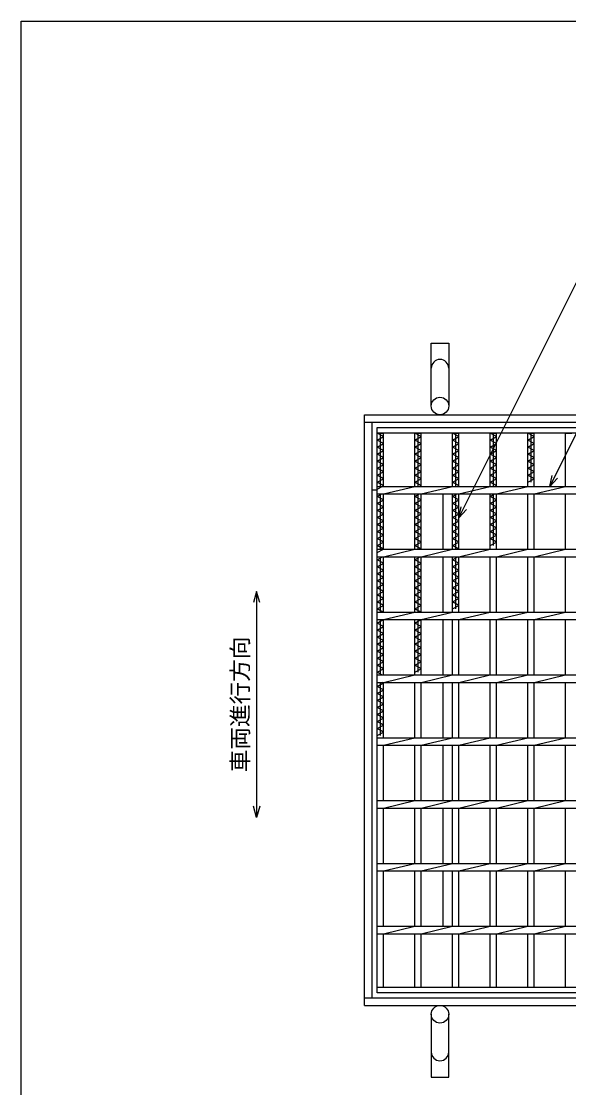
# Model space of a CAD drawing. Units: millimetres, scale not verified. Extents: x -1092 to 1039, y -770 to 632.
# Drawn here: x -1037 to -601, y -216 to 632 of the extents above; entities that cross this region are included whole.
import ezdxf
from ezdxf.enums import TextEntityAlignment as Align

# ---------------------------------------------------------------- set-up
doc = ezdxf.new("R2010")
doc.units = ezdxf.units.MM
doc.header["$LTSCALE"] = 6
for name, color, linetype, lineweight in [('0_2', 150, 'Continuous', 25), ('16', 3, 'Continuous', 25), ('19', 6, 'Continuous', 25), ('22', 4, 'Continuous', 25)]:
    doc.layers.add(name, color=color, linetype=linetype, lineweight=lineweight)
doc.styles.add('ベクトル', font='')
doc.styles.get('ベクトル').set_extended_font_data('ベクトル')

msp = doc.modelspace()

# ---------------------------------------------------------------- linework, layer by layer
at = {"layer": '0_2'}
for p, q in [((-1037.4, -687.9), (-1037.4, 632.1)), ((-1037.4, 632.1), (1038.6, 632.1))]:
    msp.add_line(p, q, dxfattribs=at)
at = {"layer": '16'}
for p, q in [((-753.971, 309.034), (-298.971, 309.034)), ((-753.971, 304.534), (-753.971, 309.034)), ((-298.971, 304.534), (-753.971, 304.534)), ((-753.971, -136.466), (-753.971, 304.534)), ((-753.971, 304.534), (-748.971, 304.534)), ((-748.971, 301.734), (-753.971, 304.534)), ((-753.971, 298.934), (-748.971, 301.734)), ((-748.971, 296.134), (-753.971, 298.934)), ((-751.471, 262.034), (-751.471, 304.534)), ((-748.971, 262.034), (-748.971, 304.534)), ((-723.971, 262.034), (-723.971, 304.534)), ((-723.971, 304.534), (-718.971, 304.534)), ((-718.971, 301.734), (-723.971, 304.534)), ((-723.971, 298.934), (-718.971, 301.734)), ((-718.971, 296.134), (-723.971, 298.934)), ((-721.471, 262.034), (-721.471, 304.534)), ((-718.971, 262.034), (-718.971, 304.534)), ((-693.971, 262.034), (-693.971, 304.534)), ((-693.971, 304.534), (-688.971, 304.534)), ((-688.971, 301.734), (-693.971, 304.534)), ((-693.971, 298.934), (-688.971, 301.734)), ((-688.971, 296.134), (-693.971, 298.934)), ((-691.471, 262.034), (-691.471, 304.534)), ((-688.971, 262.034), (-688.971, 304.534)), ((-663.971, 262.034), (-663.971, 304.534)), ((-663.971, 304.534), (-658.971, 304.534)), ((-658.971, 301.734), (-663.971, 304.534)), ((-663.971, 298.934), (-658.971, 301.734)), ((-658.971, 296.134), (-663.971, 298.934)), ((-661.471, 262.034), (-661.471, 304.534)), ((-658.971, 262.034), (-658.971, 304.534)), ((-633.971, 262.034), (-633.971, 304.534)), ((-633.971, 304.534), (-628.971, 304.534)), ((-628.971, 301.734), (-633.971, 304.534)), ((-633.971, 298.934), (-628.971, 301.734)), ((-628.971, 296.134), (-633.971, 298.934)), ((-631.471, 265.334), (-631.471, 304.534)), ((-628.971, 262.034), (-628.971, 304.534)), ((-603.971, 262.034), (-603.971, 304.534)), ((-603.971, 304.534), (-598.971, 304.534)), ((-753.971, 293.334), (-748.971, 296.134)), ((-748.971, 290.534), (-753.971, 293.334)), ((-753.971, 287.734), (-748.971, 290.534)), ((-723.971, 293.334), (-718.971, 296.134)), ((-718.971, 290.534), (-723.971, 293.334)), ((-723.971, 287.734), (-718.971, 290.534)), ((-693.971, 293.334), (-688.971, 296.134)), ((-688.971, 290.534), (-693.971, 293.334)), ((-693.971, 287.734), (-688.971, 290.534)), ((-663.971, 293.334), (-658.971, 296.134)), ((-658.971, 290.534), (-663.971, 293.334)), ((-663.971, 287.734), (-658.971, 290.534)), ((-633.971, 293.334), (-628.971, 296.134)), ((-628.971, 290.534), (-633.971, 293.334)), ((-633.971, 287.734), (-628.971, 290.534)), ((-748.971, 284.934), (-753.971, 287.734)), ((-753.971, 282.134), (-748.971, 284.934)), ((-748.971, 279.334), (-753.971, 282.134)), ((-718.971, 284.934), (-723.971, 287.734)), ((-723.971, 282.134), (-718.971, 284.934)), ((-718.971, 279.334), (-723.971, 282.134)), ((-688.971, 284.934), (-693.971, 287.734)), ((-693.971, 282.134), (-688.971, 284.934)), ((-688.971, 279.334), (-693.971, 282.134)), ((-658.971, 284.934), (-663.971, 287.734)), ((-663.971, 282.134), (-658.971, 284.934)), ((-658.971, 279.334), (-663.971, 282.134)), ((-628.971, 284.934), (-633.971, 287.734)), ((-633.971, 282.134), (-628.971, 284.934)), ((-628.971, 279.334), (-633.971, 282.134)), ((-753.971, 276.534), (-748.971, 279.334)), ((-748.971, 273.734), (-753.971, 276.534)), ((-753.971, 270.934), (-748.971, 273.734)), ((-723.971, 276.534), (-718.971, 279.334)), ((-718.971, 273.734), (-723.971, 276.534)), ((-723.971, 270.934), (-718.971, 273.734)), ((-693.971, 276.534), (-688.971, 279.334)), ((-688.971, 273.734), (-693.971, 276.534)), ((-693.971, 270.934), (-688.971, 273.734)), ((-663.971, 276.534), (-658.971, 279.334)), ((-658.971, 273.734), (-663.971, 276.534)), ((-663.971, 270.934), (-658.971, 273.734)), ((-633.971, 276.534), (-628.971, 279.334)), ((-628.971, 273.734), (-633.971, 276.534)), ((-633.971, 270.934), (-628.971, 273.734)), ((-748.971, 268.134), (-753.971, 270.934)), ((-753.971, 265.334), (-748.971, 268.134)), ((-748.971, 262.534), (-753.971, 265.334)), ((-718.971, 268.134), (-723.971, 270.934)), ((-723.971, 265.334), (-718.971, 268.134)), ((-718.971, 262.534), (-723.971, 265.334)), ((-688.971, 268.134), (-693.971, 270.934)), ((-693.971, 265.334), (-688.971, 268.134)), ((-688.971, 262.534), (-693.971, 265.334)), ((-658.971, 268.134), (-663.971, 270.934)), ((-663.971, 265.334), (-658.971, 268.134)), ((-658.971, 262.534), (-663.971, 265.334)), ((-628.971, 268.134), (-633.971, 270.934)), ((-633.971, 265.334), (-628.971, 268.134)), ((-753.971, 259.734), (-748.971, 262.534)), ((-753.971, 262.034), (-298.971, 262.034)), ((-753.971, 256.034), (-753.971, 262.034)), ((-753.971, 256.034), (-298.971, 256.034)), ((-753.971, 254.134), (-750.578, 256.034)), ((-751.471, 212.034), (-751.471, 256.034)), ((-748.971, 256.034), (-723.971, 262.034)), ((-748.971, 212.034), (-748.971, 256.034)), ((-723.971, 212.034), (-723.971, 256.034)), ((-723.971, 254.134), (-720.578, 256.034)), ((-721.471, 212.034), (-721.471, 256.034)), ((-719.864, 262.034), (-718.971, 262.534)), ((-718.971, 256.034), (-693.971, 262.034)), ((-718.971, 212.034), (-718.971, 256.034)), ((-693.971, 212.034), (-693.971, 256.034)), ((-693.971, 254.134), (-690.578, 256.034)), ((-691.471, 212.034), (-691.471, 256.034)), ((-689.864, 262.034), (-688.971, 262.534)), ((-688.971, 256.034), (-663.971, 262.034)), ((-688.971, 212.034), (-688.971, 256.034)), ((-663.971, 212.034), (-663.971, 256.034)), ((-663.971, 254.134), (-660.578, 256.034)), ((-661.471, 214.934), (-661.471, 256.034)), ((-659.864, 262.034), (-658.971, 262.534)), ((-658.971, 256.034), (-633.971, 262.034)), ((-658.971, 212.034), (-658.971, 256.034)), ((-633.971, 212.034), (-633.971, 256.034)), ((-628.971, 256.034), (-603.971, 262.034)), ((-628.971, 212.034), (-628.971, 256.034)), ((-603.971, 212.034), (-603.971, 256.034)), ((-748.971, 251.334), (-753.971, 254.134)), ((-753.971, 248.534), (-748.971, 251.334)), ((-748.971, 245.734), (-753.971, 248.534)), ((-718.971, 251.334), (-723.971, 254.134)), ((-723.971, 248.534), (-718.971, 251.334)), ((-718.971, 245.734), (-723.971, 248.534)), ((-688.971, 251.334), (-693.971, 254.134)), ((-693.971, 248.534), (-688.971, 251.334)), ((-688.971, 245.734), (-693.971, 248.534)), ((-658.971, 251.334), (-663.971, 254.134)), ((-663.971, 248.534), (-658.971, 251.334)), ((-658.971, 245.734), (-663.971, 248.534)), ((-753.971, 242.934), (-748.971, 245.734)), ((-748.971, 240.134), (-753.971, 242.934)), ((-753.971, 237.334), (-748.971, 240.134)), ((-723.971, 242.934), (-718.971, 245.734)), ((-718.971, 240.134), (-723.971, 242.934)), ((-723.971, 237.334), (-718.971, 240.134)), ((-693.971, 242.934), (-688.971, 245.734)), ((-688.971, 240.134), (-693.971, 242.934)), ((-693.971, 237.334), (-688.971, 240.134)), ((-663.971, 242.934), (-658.971, 245.734)), ((-658.971, 240.134), (-663.971, 242.934)), ((-663.971, 237.334), (-658.971, 240.134)), ((-748.971, 234.534), (-753.971, 237.334)), ((-753.971, 231.734), (-748.971, 234.534)), ((-748.971, 228.934), (-753.971, 231.734)), ((-718.971, 234.534), (-723.971, 237.334)), ((-723.971, 231.734), (-718.971, 234.534)), ((-718.971, 228.934), (-723.971, 231.734)), ((-688.971, 234.534), (-693.971, 237.334)), ((-693.971, 231.734), (-688.971, 234.534)), ((-688.971, 228.934), (-693.971, 231.734)), ((-658.971, 234.534), (-663.971, 237.334)), ((-663.971, 231.734), (-658.971, 234.534)), ((-658.971, 228.934), (-663.971, 231.734)), ((-753.971, 226.134), (-748.971, 228.934)), ((-748.971, 223.334), (-753.971, 226.134)), ((-753.971, 220.534), (-748.971, 223.334)), ((-723.971, 226.134), (-718.971, 228.934)), ((-718.971, 223.334), (-723.971, 226.134)), ((-723.971, 220.534), (-718.971, 223.334)), ((-693.971, 226.134), (-688.971, 228.934)), ((-688.971, 223.334), (-693.971, 226.134)), ((-693.971, 220.534), (-688.971, 223.334)), ((-663.971, 226.134), (-658.971, 228.934)), ((-658.971, 223.334), (-663.971, 226.134)), ((-663.971, 220.534), (-658.971, 223.334)), ((-748.971, 217.734), (-753.971, 220.534)), ((-753.971, 214.934), (-748.971, 217.734)), ((-748.971, 212.134), (-753.971, 214.934)), ((-753.971, 209.334), (-748.971, 212.134)), ((-718.971, 217.734), (-723.971, 220.534)), ((-723.971, 214.934), (-718.971, 217.734)), ((-718.971, 212.134), (-723.971, 214.934)), ((-719.15, 212.034), (-718.971, 212.134)), ((-688.971, 217.734), (-693.971, 220.534)), ((-693.971, 214.934), (-688.971, 217.734)), ((-688.971, 212.134), (-693.971, 214.934)), ((-689.15, 212.034), (-688.971, 212.134)), ((-658.971, 217.734), (-663.971, 220.534)), ((-663.971, 214.934), (-658.971, 217.734)), ((-753.971, 212.034), (-298.971, 212.034)), ((-753.971, 206.034), (-753.971, 212.034)), ((-753.971, 206.034), (-298.971, 206.034)), ((-753.971, 203.734), (-749.864, 206.034)), ((-748.971, 200.934), (-753.971, 203.734)), ((-751.471, 162.034), (-751.471, 206.034)), ((-748.971, 206.034), (-723.971, 212.034)), ((-748.971, 162.034), (-748.971, 206.034)), ((-723.971, 162.034), (-723.971, 206.034)), ((-723.971, 203.734), (-719.864, 206.034)), ((-718.971, 200.934), (-723.971, 203.734)), ((-721.471, 162.034), (-721.471, 206.034)), ((-718.971, 206.034), (-693.971, 212.034)), ((-718.971, 162.034), (-718.971, 206.034)), ((-693.971, 162.034), (-693.971, 206.034)), ((-693.971, 203.734), (-689.864, 206.034)), ((-688.971, 200.934), (-693.971, 203.734)), ((-691.471, 164.534), (-691.471, 206.034)), ((-688.971, 206.034), (-663.971, 212.034)), ((-688.971, 162.034), (-688.971, 206.034)), ((-663.971, 162.034), (-663.971, 206.034)), ((-658.971, 206.034), (-633.971, 212.034)), ((-658.971, 162.034), (-658.971, 206.034)), ((-633.971, 162.034), (-633.971, 206.034)), ((-628.971, 206.034), (-603.971, 212.034)), ((-628.971, 162.034), (-628.971, 206.034)), ((-603.971, 162.034), (-603.971, 206.034)), ((-753.971, 198.134), (-748.971, 200.934)), ((-748.971, 195.334), (-753.971, 198.134)), ((-753.971, 192.534), (-748.971, 195.334)), ((-723.971, 198.134), (-718.971, 200.934)), ((-718.971, 195.334), (-723.971, 198.134)), ((-723.971, 192.534), (-718.971, 195.334)), ((-693.971, 198.134), (-688.971, 200.934)), ((-688.971, 195.334), (-693.971, 198.134)), ((-693.971, 192.534), (-688.971, 195.334)), ((-748.971, 189.734), (-753.971, 192.534)), ((-753.971, 186.934), (-748.971, 189.734)), ((-748.971, 184.134), (-753.971, 186.934)), ((-718.971, 189.734), (-723.971, 192.534)), ((-723.971, 186.934), (-718.971, 189.734)), ((-718.971, 184.134), (-723.971, 186.934)), ((-688.971, 189.734), (-693.971, 192.534)), ((-693.971, 186.934), (-688.971, 189.734)), ((-688.971, 184.134), (-693.971, 186.934)), ((-753.971, 181.334), (-748.971, 184.134)), ((-748.971, 178.534), (-753.971, 181.334)), ((-753.971, 175.734), (-748.971, 178.534)), ((-723.971, 181.334), (-718.971, 184.134)), ((-718.971, 178.534), (-723.971, 181.334)), ((-723.971, 175.734), (-718.971, 178.534)), ((-693.971, 181.334), (-688.971, 184.134)), ((-688.971, 178.534), (-693.971, 181.334)), ((-693.971, 175.734), (-688.971, 178.534)), ((-748.971, 172.934), (-753.971, 175.734)), ((-753.971, 170.134), (-748.971, 172.934)), ((-748.971, 167.334), (-753.971, 170.134)), ((-718.971, 172.934), (-723.971, 175.734)), ((-723.971, 170.134), (-718.971, 172.934)), ((-718.971, 167.334), (-723.971, 170.134)), ((-688.971, 172.934), (-693.971, 175.734)), ((-693.971, 170.134), (-688.971, 172.934)), ((-688.971, 167.334), (-693.971, 170.134)), ((-753.971, 164.534), (-748.971, 167.334)), ((-749.507, 162.034), (-753.971, 164.534)), ((-753.971, 162.034), (-298.971, 162.034)), ((-753.971, 156.034), (-753.971, 162.034)), ((-748.971, 156.034), (-723.971, 162.034)), ((-723.971, 164.534), (-718.971, 167.334)), ((-719.507, 162.034), (-723.971, 164.534)), ((-718.971, 156.034), (-693.971, 162.034)), ((-693.971, 164.534), (-688.971, 167.334)), ((-688.971, 156.034), (-663.971, 162.034)), ((-658.971, 156.034), (-633.971, 162.034)), ((-628.971, 156.034), (-603.971, 162.034)), ((-753.971, 156.034), (-298.971, 156.034)), ((-753.971, 153.334), (-749.15, 156.034)), ((-748.971, 150.534), (-753.971, 153.334)), ((-751.471, 112.034), (-751.471, 156.034)), ((-748.971, 112.034), (-748.971, 156.034)), ((-723.971, 112.034), (-723.971, 156.034)), ((-723.971, 153.334), (-719.15, 156.034)), ((-718.971, 150.534), (-723.971, 153.334)), ((-721.471, 114.134), (-721.471, 156.034)), ((-718.971, 112.034), (-718.971, 156.034)), ((-693.971, 112.034), (-693.971, 156.034)), ((-688.971, 112.034), (-688.971, 156.034)), ((-663.971, 112.034), (-663.971, 156.034)), ((-658.971, 112.034), (-658.971, 156.034)), ((-633.971, 112.034), (-633.971, 156.034)), ((-628.971, 112.034), (-628.971, 156.034)), ((-603.971, 112.034), (-603.971, 156.034)), ((-753.971, 147.734), (-748.971, 150.534)), ((-748.971, 144.934), (-753.971, 147.734)), ((-753.971, 142.134), (-748.971, 144.934)), ((-723.971, 147.734), (-718.971, 150.534)), ((-718.971, 144.934), (-723.971, 147.734)), ((-723.971, 142.134), (-718.971, 144.934)), ((-748.971, 139.334), (-753.971, 142.134)), ((-753.971, 136.534), (-748.971, 139.334)), ((-748.971, 133.734), (-753.971, 136.534)), ((-718.971, 139.334), (-723.971, 142.134)), ((-723.971, 136.534), (-718.971, 139.334)), ((-718.971, 133.734), (-723.971, 136.534)), ((-753.971, 130.934), (-748.971, 133.734)), ((-748.971, 128.134), (-753.971, 130.934)), ((-753.971, 125.334), (-748.971, 128.134)), ((-723.971, 130.934), (-718.971, 133.734)), ((-718.971, 128.134), (-723.971, 130.934)), ((-723.971, 125.334), (-718.971, 128.134)), ((-748.971, 122.534), (-753.971, 125.334)), ((-753.971, 119.734), (-748.971, 122.534)), ((-748.971, 116.934), (-753.971, 119.734)), ((-718.971, 122.534), (-723.971, 125.334)), ((-723.971, 119.734), (-718.971, 122.534)), ((-718.971, 116.934), (-723.971, 119.734)), ((-753.971, 114.134), (-748.971, 116.934)), ((-750.221, 112.034), (-753.971, 114.134)), ((-753.971, 112.034), (-298.971, 112.034)), ((-753.971, 106.034), (-753.971, 112.034)), ((-748.971, 106.034), (-723.971, 112.034)), ((-723.971, 114.134), (-718.971, 116.934)), ((-718.971, 106.034), (-693.971, 112.034)), ((-688.971, 106.034), (-663.971, 112.034)), ((-658.971, 106.034), (-633.971, 112.034)), ((-628.971, 106.034), (-603.971, 112.034)), ((-753.971, 106.034), (-298.971, 106.034)), ((-753.971, 102.934), (-748.971, 105.734)), ((-748.971, 100.134), (-753.971, 102.934)), ((-751.471, 63.734), (-751.471, 106.034)), ((-748.971, 105.734), (-749.507, 106.034)), ((-748.971, 62.034), (-748.971, 106.034)), ((-723.971, 62.034), (-723.971, 106.034)), ((-718.971, 62.034), (-718.971, 106.034)), ((-693.971, 62.034), (-693.971, 106.034)), ((-688.971, 62.034), (-688.971, 106.034)), ((-663.971, 62.034), (-663.971, 106.034)), ((-658.971, 62.034), (-658.971, 106.034)), ((-633.971, 62.034), (-633.971, 106.034)), ((-628.971, 62.034), (-628.971, 106.034)), ((-603.971, 62.034), (-603.971, 106.034)), ((-753.971, 97.334), (-748.971, 100.134)), ((-748.971, 94.534), (-753.971, 97.334)), ((-753.971, 91.734), (-748.971, 94.534)), ((-748.971, 88.934), (-753.971, 91.734)), ((-753.971, 86.134), (-748.971, 88.934)), ((-748.971, 83.334), (-753.971, 86.134)), ((-753.971, 80.534), (-748.971, 83.334)), ((-748.971, 77.734), (-753.971, 80.534)), ((-753.971, 74.934), (-748.971, 77.734)), ((-748.971, 72.134), (-753.971, 74.934)), ((-753.971, 69.334), (-748.971, 72.134)), ((-748.971, 66.534), (-753.971, 69.334)), ((-753.971, 63.734), (-748.971, 66.534)), ((-753.971, 62.034), (-298.971, 62.034)), ((-753.971, 56.034), (-753.971, 62.034)), ((-748.971, 56.034), (-723.971, 62.034)), ((-718.971, 56.034), (-693.971, 62.034)), ((-688.971, 56.034), (-663.971, 62.034)), ((-658.971, 56.034), (-633.971, 62.034)), ((-628.971, 56.034), (-603.971, 62.034)), ((-753.971, 56.034), (-298.971, 56.034)), ((-748.971, 12.034), (-748.971, 56.034)), ((-723.971, 12.034), (-723.971, 56.034)), ((-718.971, 12.034), (-718.971, 56.034)), ((-693.971, 12.034), (-693.971, 56.034)), ((-688.971, 12.034), (-688.971, 56.034)), ((-663.971, 12.034), (-663.971, 56.034)), ((-658.971, 12.034), (-658.971, 56.034)), ((-633.971, 12.034), (-633.971, 56.034)), ((-628.971, 12.034), (-628.971, 56.034)), ((-603.971, 12.034), (-603.971, 56.034)), ((-753.971, 12.034), (-298.971, 12.034)), ((-753.971, 6.034), (-753.971, 12.034)), ((-748.971, 6.034), (-723.971, 12.034)), ((-718.971, 6.034), (-693.971, 12.034)), ((-688.971, 6.034), (-663.971, 12.034)), ((-658.971, 6.034), (-633.971, 12.034)), ((-628.971, 6.034), (-603.971, 12.034)), ((-753.971, 6.034), (-298.971, 6.034)), ((-748.971, -37.966), (-748.971, 6.034)), ((-723.971, -37.966), (-723.971, 6.034)), ((-718.971, -37.966), (-718.971, 6.034)), ((-693.971, -37.966), (-693.971, 6.034)), ((-688.971, -37.966), (-688.971, 6.034)), ((-663.971, -37.966), (-663.971, 6.034)), ((-658.971, -37.966), (-658.971, 6.034)), ((-633.971, -37.966), (-633.971, 6.034)), ((-628.971, -37.966), (-628.971, 6.034)), ((-603.971, -37.966), (-603.971, 6.034)), ((-753.971, -37.966), (-298.971, -37.966)), ((-753.971, -43.966), (-753.971, -37.966)), ((-748.971, -43.966), (-723.971, -37.966)), ((-718.971, -43.966), (-693.971, -37.966)), ((-688.971, -43.966), (-663.971, -37.966)), ((-658.971, -43.966), (-633.971, -37.966)), ((-628.971, -43.966), (-603.971, -37.966)), ((-753.971, -43.966), (-298.971, -43.966)), ((-748.971, -87.966), (-748.971, -43.966)), ((-723.971, -87.966), (-723.971, -43.966)), ((-718.971, -87.966), (-718.971, -43.966)), ((-693.971, -87.966), (-693.971, -43.966)), ((-688.971, -87.966), (-688.971, -43.966)), ((-663.971, -87.966), (-663.971, -43.966)), ((-658.971, -87.966), (-658.971, -43.966)), ((-633.971, -87.966), (-633.971, -43.966)), ((-628.971, -87.966), (-628.971, -43.966)), ((-603.971, -87.966), (-603.971, -43.966)), ((-753.971, -87.966), (-298.971, -87.966)), ((-753.971, -93.966), (-753.971, -87.966)), ((-748.971, -93.966), (-723.971, -87.966)), ((-718.971, -93.966), (-693.971, -87.966)), ((-688.971, -93.966), (-663.971, -87.966)), ((-658.971, -93.966), (-633.971, -87.966)), ((-628.971, -93.966), (-603.971, -87.966)), ((-753.971, -93.966), (-298.971, -93.966)), ((-748.971, -136.466), (-748.971, -93.966)), ((-723.971, -136.466), (-723.971, -93.966)), ((-718.971, -136.466), (-718.971, -93.966)), ((-693.971, -136.466), (-693.971, -93.966)), ((-688.971, -136.466), (-688.971, -93.966)), ((-663.971, -136.466), (-663.971, -93.966)), ((-658.971, -136.466), (-658.971, -93.966)), ((-633.971, -136.466), (-633.971, -93.966)), ((-628.971, -136.466), (-628.971, -93.966)), ((-603.971, -136.466), (-603.971, -93.966)), ((-753.971, -136.466), (-298.971, -136.466)), ((-753.971, -140.966), (-753.971, -136.466)), ((-753.971, -136.466), (-748.971, -136.466)), ((-298.971, -140.966), (-753.971, -140.966)), ((-723.971, -136.466), (-718.971, -136.466)), ((-693.971, -136.466), (-688.971, -136.466)), ((-663.971, -136.466), (-658.971, -136.466)), ((-633.971, -136.466), (-628.971, -136.466)), ((-603.971, -136.466), (-598.971, -136.466))]:
    msp.add_line(p, q, dxfattribs=at)
at = {"layer": '19'}
for p, q in [((-710.971, 326.034), (-710.971, 376.034)), ((-710.971, 376.034), (-696.971, 376.034)), ((-696.971, 376.034), (-696.971, 326.034)), ((-763.971, 319.034), (-288.971, 319.034)), ((-763.971, -150.966), (-763.971, 319.034)), ((-763.971, 313.034), (-288.971, 313.034)), ((-757.971, -144.966), (-757.971, 313.034)), ((-753.971, 259.034), (-757.971, 259.034)), ((-701.471, 212.034), (-701.471, 256.034)), ((-701.471, 162.034), (-701.471, 206.034)), ((-701.471, 112.034), (-701.471, 156.034)), ((-701.471, 62.034), (-701.471, 106.034)), ((-701.471, 12.034), (-701.471, 56.034)), ((-701.471, -37.966), (-701.471, 6.034)), ((-701.471, -87.966), (-701.471, -43.966)), ((-763.971, -144.966), (-288.971, -144.966)), ((-763.971, -150.966), (-288.971, -150.966)), ((-710.971, -157.966), (-710.971, -207.966)), ((-696.971, -207.966), (-696.971, -157.966)), ((-710.971, -207.966), (-696.971, -207.966))]:
    msp.add_line(p, q, dxfattribs=at)
for centre in [(-703.971, 326.034), (-703.971, -157.966)]:
    msp.add_circle(centre, 7, dxfattribs=at)
for centre, start, end in [((-703.971, 356.034), 0, 180), ((-703.971, -187.966), 180, 0)]:
    msp.add_arc(centre, 7, start, end, dxfattribs=at)
at = {"layer": '22'}
for p, q in [((-688.971, 237.034), (-566.721, 481.534)), ((-616.471, 262.034), (-520.221, 454.534)), ((-616.471, 262.034), (-614.671, 270.794)), ((-616.471, 262.034), (-610.471, 268.634)), ((-688.971, 237.034), (-687.171, 245.794)), ((-688.971, 237.034), (-682.971, 243.634)), ((-849.971, 178.534), (-852.371, 169.534)), ((-847.571, 169.534), (-849.971, 178.534)), ((-849.971, 178.534), (-849.971, -1.466)), ((-849.971, -1.466), (-852.371, 7.534)), ((-847.571, 7.534), (-849.971, -1.466))]:
    msp.add_line(p, q, dxfattribs=at)

# ---------------------------------------------------------------- texts
at = {"layer": '22', "color": 2, "style": 'ベクトル'}
msp.add_text('車両進行方向', height=13.2, rotation=90, dxfattribs=at).set_placement((-863.171, 34.534), align=Align.MIDDLE_LEFT)

doc.saveas('drawing.dxf')
